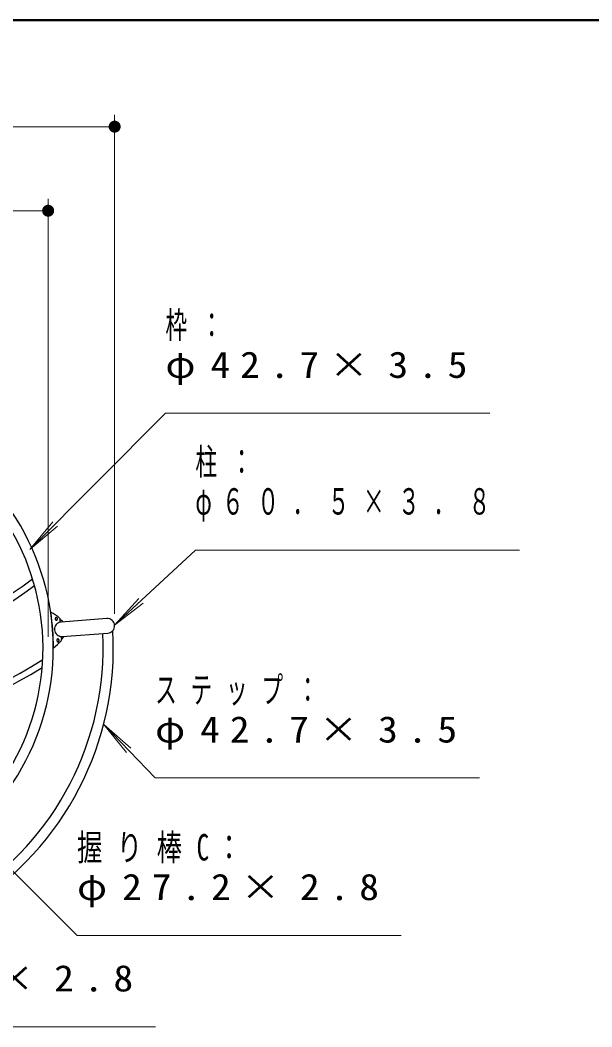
# Model space of a CAD drawing. Units: millimetres on the paper. Extents: x -385 to 0, y -33 to 267.
# Drawn here: x -290.6 to -243, y 183.2 to 267 of the extents above; entities that cross this region are included whole.
import ezdxf

# ---------------------------------------------------------------- set-up
doc = ezdxf.new("R2010")
doc.units = ezdxf.units.MM
doc.layers.add('LY_1', color=7, linetype='Continuous', lineweight=25)
doc.layers.add('LY_13', color=7, linetype='Continuous', lineweight=13)
doc.styles.add('ＭＳ ゴシック', font='')
doc.styles.get('ＭＳ ゴシック').set_extended_font_data('MS Gothic')

# ---------------------------------------------------------------- blocks, each defined once
blk = doc.blocks.new('filled_dot')
at = {"color": 0, "linetype": 'Continuous', "lineweight": -2, "const_width": 1.25}
blk.add_lwpolyline([(-0.625, 0, 1), (0.625, 0, 1)], format="xyb", close=True, dxfattribs=at)

msp = doc.modelspace()

# ---------------------------------------------------------------- linework, layer by layer
at = {"layer": 'LY_1', "lineweight": 13}
for p, q in [((-282.735, 217.554), (-282.735, 259.127)), ((-343.808, 258.127), (-282.735, 258.127)), ((-288.272, 215.645), (-288.272, 252.127)), ((-338.272, 251.127), (-288.272, 251.127)), ((-278.505, 234.255), (-289.797, 222.924)), ((-278.505, 234.255), (-251.505, 234.255)), ((-289.797, 222.924), (-287.872, 225.225)), ((-289.797, 222.924), (-287.502, 224.856)), ((-276.012, 222.87), (-282.737, 216.599)), ((-276.012, 222.87), (-249.012, 222.87)), ((-282.737, 216.599), (-280.73, 218.829)), ((-282.737, 216.599), (-280.373, 218.446)), ((-283.642, 208.332), (-281.758, 205.997)), ((-283.642, 208.332), (-281.381, 206.359)), ((-279.363, 203.884), (-283.642, 208.332)), ((-279.363, 203.884), (-252.363, 203.884)), ((-285.866, 190.764), (-298.17, 203.068)), ((-285.866, 190.764), (-258.866, 190.764)), ((-306.489, 183.158), (-279.332, 183.158))]:
    msp.add_line(p, q, dxfattribs=at)
at = {"layer": 'LY_1'}
for p, q in [((-283.385, 217.158), (-287.181, 216.875)), ((-287.091, 215.669), (-283.296, 215.951))]:
    msp.add_line(p, q, dxfattribs=at)
for points in [[(-287.597, 217.261), (-287.605, 217.26), (-287.613, 217.258), (-287.62, 217.255), (-287.628, 217.251), (-287.635, 217.247), (-287.642, 217.241), (-287.648, 217.235), (-287.654, 217.228), (-287.659, 217.221), (-287.664, 217.213), (-287.668, 217.204), (-287.672, 217.195), (-287.675, 217.185), (-287.677, 217.175), (-287.679, 217.165), (-287.68, 217.155), (-287.68, 217.145), (-287.68, 217.134), (-287.679, 217.124), (-287.677, 217.113), (-287.674, 217.103), (-287.671, 217.094), (-287.667, 217.084), (-287.663, 217.075), (-287.658, 217.067), (-287.653, 217.059), (-287.647, 217.051), (-287.64, 217.045), (-287.633, 217.039), (-287.626, 217.034), (-287.619, 217.03), (-287.611, 217.026), (-287.603, 217.024), (-287.595, 217.022), (-287.587, 217.021), (-287.579, 217.021), (-287.571, 217.022), (-287.563, 217.024), (-287.556, 217.027), (-287.548, 217.031), (-287.541, 217.035), (-287.534, 217.041), (-287.528, 217.047), (-287.522, 217.054), (-287.517, 217.061), (-287.512, 217.069), (-287.508, 217.078), (-287.504, 217.087), (-287.501, 217.097), (-287.499, 217.106), (-287.497, 217.117), (-287.496, 217.127), (-287.496, 217.137), (-287.496, 217.148), (-287.497, 217.158), (-287.499, 217.168), (-287.502, 217.178), (-287.505, 217.188), (-287.509, 217.198), (-287.513, 217.207), (-287.518, 217.215), (-287.524, 217.223), (-287.529, 217.23), (-287.536, 217.237), (-287.543, 217.243), (-287.55, 217.248), (-287.557, 217.252), (-287.565, 217.256), (-287.573, 217.258), (-287.581, 217.26), (-287.589, 217.261)], [(-287.463, 215.466), (-287.471, 215.465), (-287.479, 215.463), (-287.487, 215.46), (-287.494, 215.456), (-287.501, 215.451), (-287.508, 215.446), (-287.514, 215.44), (-287.52, 215.433), (-287.526, 215.426), (-287.53, 215.418), (-287.535, 215.409), (-287.538, 215.4), (-287.541, 215.39), (-287.544, 215.38), (-287.545, 215.37), (-287.546, 215.36), (-287.547, 215.35), (-287.546, 215.339), (-287.545, 215.329), (-287.543, 215.318), (-287.541, 215.308), (-287.538, 215.299), (-287.534, 215.289), (-287.529, 215.28), (-287.524, 215.272), (-287.519, 215.264), (-287.513, 215.256), (-287.507, 215.25), (-287.5, 215.244), (-287.493, 215.239), (-287.485, 215.235), (-287.477, 215.231), (-287.47, 215.229), (-287.462, 215.227), (-287.454, 215.226), (-287.446, 215.226), (-287.438, 215.227), (-287.43, 215.229), (-287.422, 215.232), (-287.415, 215.236), (-287.408, 215.24), (-287.401, 215.246), (-287.395, 215.252), (-287.389, 215.259), (-287.383, 215.266), (-287.379, 215.274), (-287.374, 215.283), (-287.371, 215.292), (-287.368, 215.302), (-287.365, 215.311), (-287.364, 215.322), (-287.363, 215.332), (-287.362, 215.342), (-287.363, 215.353), (-287.364, 215.363), (-287.366, 215.373), (-287.368, 215.383), (-287.371, 215.393), (-287.375, 215.403), (-287.38, 215.412), (-287.384, 215.42), (-287.39, 215.428), (-287.396, 215.435), (-287.402, 215.442), (-287.409, 215.448), (-287.416, 215.453), (-287.424, 215.457), (-287.431, 215.461), (-287.439, 215.463), (-287.447, 215.465), (-287.455, 215.466)]]:
    msp.add_lwpolyline(points, close=True, dxfattribs=at)
for centre, radius, start, end in [((-308.272, 214.7), 20.427, 301.12961, 67.38013), ((-308.272, 214.7), 19.573, 301.12961, 67.38013), ((-313.272, 252.34), 40.272, 261.39261, 306.34785), ((-313.272, 252.34), 39.728, 261.76237, 306.6349), ((-308.272, 214.7), 20.437, 0.09947, 8.41027), ((-289.139, 215.244), 2.675, 47.82372, 66.06732), ((-287.511, 217.041), 0.25, 296.01686, 47.82372), ((-283.34, 216.554), 0.605, 274.25487, 94.25487), ((-287.136, 216.272), 0.605, 94.25487, 274.25487), ((-290.494, 213.484), 4.857, 44.47838, 48.47524), ((-308.272, 214.7), 24.573, 302.54041, 2.84408), ((-308.272, 214.7), 25.427, 302.10362, 3.28087), ((-287.393, 215.456), 0.25, 320.68603, 72.49289), ((-290.87, 218.533), 4.857, 320.0345, 324.03137), ((-289.269, 216.992), 2.675, 302.44243, 320.68603), ((-313.272, 252.34), 46.272, 258.49756, 301.98049), ((-313.272, 252.34), 45.728, 258.68634, 302.47199)]:
    msp.add_arc(centre, radius, start, end, dxfattribs=at)
at = {"layer": 'LY_13', "lineweight": 50}
msp.add_line((0, 267), (-385, 267), dxfattribs=at)

# ---------------------------------------------------------------- block references
at = {"layer": 'LY_1', "lineweight": 13, "xscale": 0.4, "yscale": 0.4, "rotation": 180}
for p in [(-282.735, 258.127), (-288.272, 251.127)]:
    msp.add_blockref('filled_dot', p, dxfattribs=at)

# ---------------------------------------------------------------- texts
at = {"layer": 'LY_1', "char_height": 2.199, "attachment_point": 1, "style": 'ＭＳ ゴシック'}
for s, insert in [('\\T1.64;\\W0.6;枠：', (-278.505, 242.705)), ('\\T1.5;\\W1.1;φ42.7×3.5', (-278.505, 239.405)), ('\\T1.64;\\W0.6;柱：', (-276.012, 231.32)), ('\\T1.63;\\W0.6;φ６０．５×３．８', (-276.012, 228.02)), ('\\T1.64;\\W0.6;ステップ：', (-279.363, 212.334)), ('\\T1.5;\\W1.1;φ42.7×3.5', (-279.363, 209.034)), ('\\T1.58;\\W0.7;握り棒C：', (-285.866, 199.214)), ('\\T1.5;\\W1.1;φ27.2×2.8', (-285.866, 195.914)), ('\\T1.5;\\W1.1;φ27.2×2.8', (-306.332, 188.308))]:
    msp.add_mtext(s, dxfattribs=dict(at, insert=insert))

doc.saveas('drawing.dxf')
